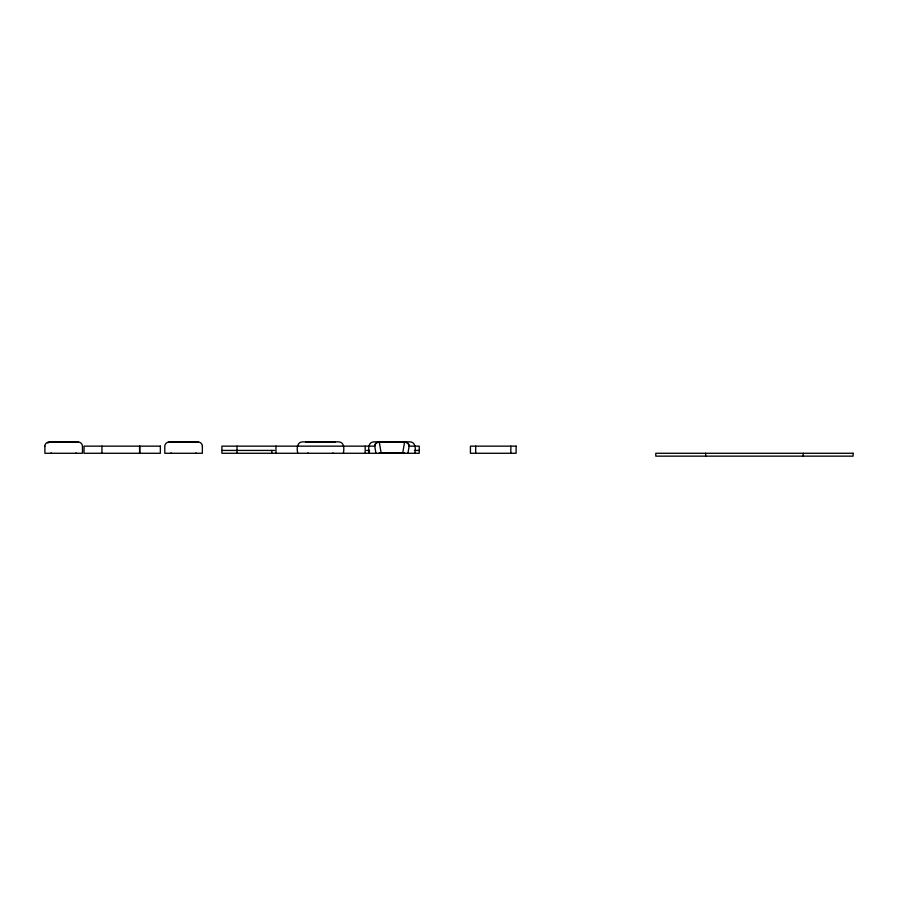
<?xml version="1.0" encoding="UTF-8"?>
<svg xmlns="http://www.w3.org/2000/svg" width="898" height="898" viewBox="0 0 898 898"><rect width="100%" height="100%" fill="white"/><g stroke="black" fill="none" stroke-linecap="round" stroke-linejoin="round"><path stroke-width="1.35" d="M379.046 453.277A4.479 4.479 0 0 1 381.089 452.783L402.775 452.783L404.594 441.962M407.928 453.277L409.151 446.149A4.12 4.108 -90 0 0 408.119 443.455L407.815 443.118A4.726 4.715 -90 0 0 404.594 441.872M49.48 441.861L77.879 441.861M169.363 441.861L197.762 441.861M379.282 441.962L404.594 442.175M379.282 441.872A4.759 4.748 -90 0 0 376.408 442.815L375.746 443.444A4.12 4.108 -90 0 0 374.713 446.149L221.918 446.149L221.918 453.277L419.231 453.277L419.231 446.149L409.151 446.149A4.456 4.041 8.5 0 0 404.594 442.22M221.918 450.426L274.597 450.426M366.552 450.426L369.583 450.426M414.449 450.426L419.231 450.426M379.282 442.175L381.089 452.783M374.724 446.149L375.936 453.277M803.205 453.277L803.205 456.139M705.682 453.277L705.682 456.139M510.839 446.149L510.839 453.277M475.693 446.149L475.693 453.277M414.775 453.277C416.358 446.676 414.326 441.794 409.903 441.861L373.972 441.861C369.303 442.041 367.854 446.104 369.1 453.277M369.336 450.426L369.336 453.277M365.183 446.149L365.183 453.277M343.406 453.277C344.641 446.126 343.204 442.097 338.636 441.861L302.604 441.861C298.192 441.794 296.127 446.676 297.743 453.277M333.225 441.962L307.913 441.962M275.967 446.149L275.967 453.277M271.813 450.426L271.813 453.277M237.016 446.149L237.016 453.277M202.342 446.149L202.342 453.277L164.783 453.277L164.783 446.149A4.456 4.456 0 0 1 169.352 441.962M196.213 441.962L170.901 441.962M139.762 446.149L139.762 453.277M139.594 446.149L139.594 453.277M101.934 446.149L101.934 453.277M76.33 441.962L51.018 441.962M44.9 446.149L44.9 453.277L82.448 453.277L82.448 446.149A4.456 4.456 0 0 0 77.879 441.962M333.225 441.872A4.759 4.748 -90 0 1 335.324 442.344M305.825 442.344A4.726 4.715 -90 0 1 307.913 441.872M333.237 442.22A4.456 4.041 8.5 0 1 334.045 442.287M307.105 442.287A4.456 4.041 -8.5 0 1 307.913 442.22M332.855 453.019A4.479 4.479 0 0 1 333.461 453.277M307.677 453.277A4.479 4.479 0 0 1 308.295 453.019M374.657 446.149A4.456 4.041 -8.5 0 1 379.282 442.22M402.775 452.783A4.479 4.479 0 0 1 404.83 453.277M44.799 446.138A4.456 4.456 0 0 1 49.469 441.962M76.33 441.872A4.759 4.748 -90 0 1 78.429 442.344M47.796 443.107A4.726 4.715 90 0 1 51.018 441.872M76.33 442.22A4.456 4.041 8.5 0 1 77.149 442.287M50.209 442.287A4.456 4.041 -8.5 0 1 51.018 442.22M75.96 453.019A4.479 4.479 0 0 1 76.566 453.277M50.782 453.277A4.479 4.479 0 0 1 51.388 453.019M196.213 441.872A4.759 4.748 -90 0 1 198.312 442.344M168.813 442.344A4.726 4.715 90 0 1 170.901 441.872M196.224 442.22A4.456 4.041 8.5 0 1 197.032 442.287M170.092 442.287A4.456 4.041 -8.5 0 1 170.901 442.22M195.843 453.019A4.479 4.479 0 0 1 196.449 453.277M170.676 453.277A4.479 4.479 0 0 1 171.282 453.019M197.762 441.962A4.456 4.456 0 0 1 202.443 446.138M160.36 446.149L84.019 446.149L84.019 453.277L160.36 453.277L160.36 446.149M516.103 446.149L470.429 446.149L470.429 453.277L516.103 453.277L516.103 446.149M853.1 453.277L655.787 453.277L655.787 456.139L853.1 456.139L853.1 453.277"/></g></svg>
